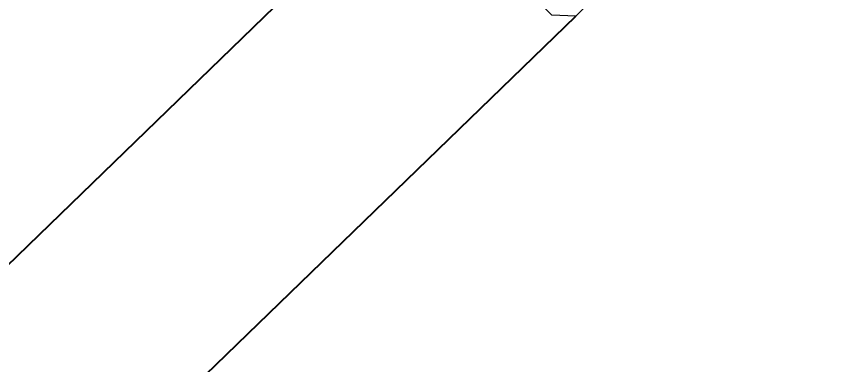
# Model space of a CAD drawing. Header units: millimetres. Extents: x -8428662 to 9409114, y 0 to 249028.
# Drawn here: x -189591.8 to -189518.7, y 109637.1 to 109668.6 of the extents above; entities that cross this region are included whole.
import ezdxf
from ezdxf import colors
from ezdxf.entities.mleader import LeaderData, LeaderLine
from ezdxf.math import Vec2, Vec3

# ---------------------------------------------------------------- set-up
doc = ezdxf.new("R2010")
doc.units = ezdxf.units.MM
doc.header["$MEASUREMENT"] = 0
doc.layers.get('0').update_dxf_attribs({"color": 250, "lineweight": 9})
for name, color, linetype, lineweight in [('_АР ТЕКСТ', 250, 'Continuous', 25), ('АР_Отметки', 250, 'Continuous', 15), ('АР_Перегородки витражные', 152, 'Continuous', 13), ('АР_Подоконники', 163, 'Continuous', 9), ('АР_Размеры дверей', 15, 'Continuous', 0), ('АР_Сущ Несущая стена', 216, 'Continuous', 30)]:
    doc.layers.add(name, color=color, linetype=linetype, lineweight=lineweight)
doc.layers.add('Тонкая', color=7, linetype='Continuous')
doc.styles.add('ISOCPEUR', font='isocpeur.ttf', dxfattribs={"width": 0.7})

# ---------------------------------------------------------------- blocks, each defined once
blk = doc.blocks.new('_DotSmall')
at = {"color": 0, "linetype": 'ByBlock', "const_width": 0.5}
blk.add_lwpolyline([(-0.0625, 0, 1), (0.0625, 0, 1)], format="xyb", close=True, dxfattribs=at)
blk = doc.blocks.new('стойка витр.')
at = {"lineweight": 0, "ltscale": 100, "transparency": 33554687}
blk.add_lwpolyline([(-91.4479567084054, -1.960141251613095), (-69.79711318280897, -59.05493725829001), (-67.79633972485317, -59.86096016635565), (-55.14222276612418, -55.06240889040782), (-55.17360051473952, -54.29197395897063), (-58.74284135404741, -53.81994964957266), (-59.49761640312499, -54.23655585793313), (-60.24856024209294, -55.69488708899735), (-65.37859903858043, -57.64024244590109), (-65.73629895772319, -57.38465222291416), (-66.6008891230158, -55.10466719327087), (-67.02936398953898, -55.00637070929224), (-67.71337109521846, -55.26575215648336), (-67.85490698204376, -55.58020167878567), (-66.99031681675115, -57.86018670842168), (-67.20262765098596, -58.33192996972502), (-68.22862381348386, -58.72099664351117), (-68.58632373265573, -58.46540642052423), (-90.15068845250062, -1.598661102303595)], dxfattribs=at)
blk = doc.blocks.new('A$Cf7573d2c')
at = {"layer": 'АР_Перегородки витражные', "rotation": 80.28340479355269}
blk.add_blockref('стойка витр.', (29.17858439369593, -60.01344902928395), dxfattribs=at)
blk = doc.blocks.new('A$Cd39b9c29')
at = {"color": 5, "ltscale": 150}
for p, q in [((2737.194348775665, -4824.668904606078), (4710.734972454258, -2905.506042351364)), ((2748.209471335518, -4839.881630952616), (4716.914236943121, -2926.792346341535))]:
    blk.add_line(p, q, dxfattribs=at)
at = {"color": 241, "ltscale": 100, "true_color": 0xf7abae, "xscale": -1, "rotation": 55.74238624617955}
blk.add_blockref('A$Cf7573d2c', (4644.773496303824, -2786.183340854594), dxfattribs=at)
blk = doc.blocks.new('A$Cec9b444d')
at = {"layer": 'Тонкая', "ltscale": 100, "rotation": 359.8999999999999}
blk.add_blockref('A$Cd39b9c29', (-19.13216614062549, 2.909131854816223), dxfattribs=at)

msp = doc.modelspace()

# ---------------------------------------------------------------- linework, layer by layer
at = {"layer": 'АР_Подоконники', "ltscale": 100}
msp.add_arc((-197115.7542506705, 115490.9179209339), 8940.172386791677, 271.6912536695478, 356.3290814001832, dxfattribs=at)
at = {"layer": 'АР_Сущ Несущая стена', "lineweight": 18, "ltscale": 100}
for centre, radius, start, end in [((-197116.3547424845, 115484.5892881857), 9778.654617052323, 272.5925479651556, 356.6353913736798), ((-197124.0221649795, 115502.5789153872), 9144.28346907419, 272.8206375183279, 356.2887310665694)]:
    msp.add_arc(centre, radius, start, end, dxfattribs=at)

# ---------------------------------------------------------------- block references
at = {"layer": 'АР_Размеры дверей', "ltscale": 100}
msp.add_blockref('A$Cec9b444d', (-194233.915110983, 112600.6824583525), dxfattribs=at)

# ---------------------------------------------------------------- leaders
at = {"layer": '_АР ТЕКСТ'}
ml = msp.add_multileader_mtext('Standard', dxfattribs=at)
ml.set_content('{\\W0.8;-2,550}', color=256, style='ISOCPEUR')
ml.set_leader_properties(color=256, linetype='Continuous', lineweight=-1)
ml.set_arrow_properties(name='DOTSMALL')
ml.build(insert=Vec2(0, 0))
ml.multileader.update_dxf_attribs({"has_text_frame": 1, "text_left_attachment_type": 4, "text_right_attachment_type": 4, "dogleg_length": 100, "arrow_head_size": 180})
ctx = ml.context
ctx.base_point, ctx.char_height, ctx.arrow_head_size, ctx.landing_gap_size, ctx.plane_origin = Vec3(-648899.2115489783, 123943.2638625839, -1.961751612303354), 250, 180, 50, Vec3(-648418.878185545, 121699.245469789, -1.961751612303354)
ctx.left_attachment, ctx.right_attachment = 4, 4
notes = []
notes.append((ctx, [(0, (0, 0, 0), (0, 0), (1, 0), 1, [])]))
ctx.mtext.insert, ctx.mtext.width, ctx.mtext.defined_height, ctx.mtext.line_spacing_style, ctx.mtext.flow_direction = Vec3(-648849.2115489783, 124276.5971959173, -1.961751612303354), 801.0864057841361, 330.709552927064, 2, 5
ml = msp.add_multileader_mtext('Standard', dxfattribs=at)
ml.set_content('{\\W0.8;-2,550}', color=256, style='ISOCPEUR')
ml.set_leader_properties(color=256, linetype='Continuous', lineweight=-1)
ml.set_arrow_properties(name='DOTSMALL')
ml.build(insert=Vec2(0, 0))
ml.multileader.update_dxf_attribs({"has_text_frame": 1, "text_left_attachment_type": 4, "text_right_attachment_type": 4, "dogleg_length": 100, "arrow_head_size": 180})
ctx = ml.context
ctx.base_point, ctx.char_height, ctx.arrow_head_size, ctx.landing_gap_size, ctx.plane_origin = Vec3(-307521.5639566672, 123917.1008524875, -1.961751612303354), 250, 180, 50, Vec3(-307041.2305932338, 121673.0824596926, -1.961751612303354)
ctx.left_attachment, ctx.right_attachment = 4, 4
notes.append((ctx, [(0, (0, 0, 0), (0, 0), (1, 0), 1, [])]))
ctx.mtext.insert, ctx.mtext.width, ctx.mtext.defined_height, ctx.mtext.line_spacing_style, ctx.mtext.flow_direction = Vec3(-307471.5639566672, 124250.4341858209, -1.961751612303354), 801.0864057841361, 330.709552927064, 2, 5
ml = msp.add_multileader_mtext('Standard', dxfattribs=at)
ml.set_content('{\\W0.8;-2,550}', color=256, style='ISOCPEUR')
ml.set_leader_properties(color=256, linetype='Continuous', lineweight=-1)
ml.set_arrow_properties(name='DOTSMALL')
ml.build(insert=Vec2(0, 0))
ml.multileader.update_dxf_attribs({"has_text_frame": 1, "text_left_attachment_type": 4, "text_right_attachment_type": 4, "dogleg_length": 100, "arrow_head_size": 180})
ctx = ml.context
ctx.base_point, ctx.char_height, ctx.arrow_head_size, ctx.landing_gap_size, ctx.plane_origin = Vec3(-660859.4041351055, 120073.2763382189, -1.961751612303354), 250, 180, 50, Vec3(-660379.0707716722, 117829.2579454239, -1.961751612303354)
ctx.left_attachment, ctx.right_attachment = 4, 4
notes.append((ctx, [(0, (0, 0, 0), (0, 0), (1, 0), 1, [])]))
ctx.mtext.insert, ctx.mtext.width, ctx.mtext.defined_height, ctx.mtext.line_spacing_style, ctx.mtext.flow_direction = Vec3(-660809.4041351055, 120406.6096715522, -1.961751612303354), 801.0864057841361, 330.709552927064, 2, 5
ml = msp.add_multileader_mtext('Standard', dxfattribs=at)
ml.set_content('{\\W0.8;-2,550}', color=256, style='ISOCPEUR')
ml.set_leader_properties(color=256, linetype='Continuous', lineweight=-1)
ml.set_arrow_properties(name='DOTSMALL')
ml.build(insert=Vec2(0, 0))
ml.multileader.update_dxf_attribs({"has_text_frame": 1, "text_left_attachment_type": 4, "text_right_attachment_type": 4, "dogleg_length": 100, "arrow_head_size": 180})
ctx = ml.context
ctx.base_point, ctx.char_height, ctx.arrow_head_size, ctx.landing_gap_size, ctx.plane_origin = Vec3(-319481.7565427944, 120047.1133281225, -1.961751612303354), 250, 180, 50, Vec3(-319001.423179361, 117803.0949353275, -1.961751612303354)
ctx.left_attachment, ctx.right_attachment = 4, 4
notes.append((ctx, [(0, (0, 0, 0), (0, 0), (1, 0), 1, [])]))
ctx.mtext.insert, ctx.mtext.width, ctx.mtext.defined_height, ctx.mtext.line_spacing_style, ctx.mtext.flow_direction = Vec3(-319431.7565427944, 120380.4466614558, -1.961751612303354), 801.0864057841361, 330.709552927064, 2, 5
at = {"layer": 'АР_Отметки'}
ml = msp.add_multileader_mtext('Standard', dxfattribs=at)
ml.set_content('%%P0,000', color=256, style='ISOCPEUR')
ml.set_leader_properties(color=256, linetype='Continuous', lineweight=-1)
ml.set_arrow_properties(name='DOTSMALL')
ml.build(insert=Vec2(0, 0))
ml.multileader.update_dxf_attribs({"has_text_frame": 1, "text_left_attachment_type": 4, "text_right_attachment_type": 4, "dogleg_length": 100, "arrow_head_size": 180})
ctx = ml.context
ctx.base_point, ctx.char_height, ctx.arrow_head_size, ctx.landing_gap_size, ctx.plane_origin = Vec3(-195756.5539536524, 128483.8249865545, -0.1595442850443263), 250, 180, 50, Vec3(-198827.6356693176, 126894.2764455226, -0.1595442850443263)
ctx.left_attachment, ctx.right_attachment = 4, 4
notes.append((ctx, [(0, (0, 0, 0), (0, 0), (1, 0), 1, [])]))
ctx.mtext.insert, ctx.mtext.width, ctx.mtext.line_spacing_style, ctx.mtext.flow_direction = Vec3(-195706.5539536524, 128817.1583198878, -0.1595442850443263), 852.6970314602484, 2, 5
ml = msp.add_multileader_mtext('Standard', dxfattribs=at)
ml.set_content('{\\W0.8;-2,250}', color=256, style='ISOCPEUR')
ml.set_leader_properties(color=256, linetype='Continuous', lineweight=-1)
ml.set_arrow_properties(name='DOTSMALL')
ml.build(insert=Vec2(0, 0))
ml.multileader.update_dxf_attribs({"has_text_frame": 1, "text_left_attachment_type": 4, "text_right_attachment_type": 4, "dogleg_length": 100, "arrow_head_size": 180})
ctx = ml.context
ctx.base_point, ctx.char_height, ctx.arrow_head_size, ctx.landing_gap_size, ctx.plane_origin = Vec3(-643357.0085543207, 128352.8588700729), 250, 180, 50, Vec3(-642978.9253629129, 126878.8351738673)
ctx.left_attachment, ctx.right_attachment = 4, 4
notes.append((ctx, [(0, (0, 0, 0), (0, 0), (1, 0), 1, [])]))
ctx.mtext.insert, ctx.mtext.width, ctx.mtext.defined_height, ctx.mtext.line_spacing_style, ctx.mtext.flow_direction = Vec3(-643307.0085543207, 128686.1922034062), 769.9889591111103, 343.8884462512117, 2, 5
ml = msp.add_multileader_mtext('Standard', dxfattribs=at)
ml.set_content('{\\W0.8;-2,250}', color=256, style='ISOCPEUR')
ml.set_leader_properties(color=256, linetype='Continuous', lineweight=-1)
ml.set_arrow_properties(name='DOTSMALL')
ml.build(insert=Vec2(0, 0))
ml.multileader.update_dxf_attribs({"has_text_frame": 1, "text_left_attachment_type": 4, "text_right_attachment_type": 4, "dogleg_length": 100, "arrow_head_size": 180})
ctx = ml.context
ctx.base_point, ctx.char_height, ctx.arrow_head_size, ctx.landing_gap_size, ctx.plane_origin = Vec3(-301979.3609620095, 128326.6958599765), 250, 180, 50, Vec3(-301601.2777706017, 126852.6721637709)
ctx.left_attachment, ctx.right_attachment = 4, 4
notes.append((ctx, [(0, (0, 0, 0), (0, 0), (1, 0), 1, [])]))
ctx.mtext.insert, ctx.mtext.width, ctx.mtext.defined_height, ctx.mtext.line_spacing_style, ctx.mtext.flow_direction = Vec3(-301929.3609620095, 128660.0291933098), 769.9889591111103, 343.8884462512117, 2, 5
ml = msp.add_multileader_mtext('Standard', dxfattribs=at)
ml.set_content('0,000', color=256, style='ISOCPEUR')
ml.set_leader_properties(color=256, linetype='Continuous', lineweight=-1)
ml.set_arrow_properties(name='DOTSMALL')
ml.build(insert=Vec2(0, 0))
ml.multileader.update_dxf_attribs({"has_text_frame": 1, "text_left_attachment_type": 4, "text_right_attachment_type": 4, "dogleg_length": 100, "arrow_head_size": 180})
ctx = ml.context
ctx.base_point, ctx.char_height, ctx.arrow_head_size, ctx.landing_gap_size, ctx.plane_origin = Vec3(-202684.2395502269, 121780.8524941115, -0.1595442850443263), 250, 180, 50, Vec3(-205755.3212658922, 120191.3039530797, -0.1595442850443263)
ctx.left_attachment, ctx.right_attachment = 4, 4
notes.append((ctx, [(0, (0, 0, 0), (0, 0), (1, 0), 1, [])]))
ctx.mtext.insert, ctx.mtext.width, ctx.mtext.line_spacing_style, ctx.mtext.flow_direction = Vec3(-202634.2395502269, 122114.1858274449, -0.1595442850443263), 852.6970314602484, 2, 5
ml = msp.add_multileader_mtext('Standard', dxfattribs=at)
ml.set_content('{\\W0.8;-2,250}', color=256, style='ISOCPEUR')
ml.set_leader_properties(color=256, linetype='Continuous', lineweight=-1)
ml.set_arrow_properties(name='DOTSMALL')
ml.build(insert=Vec2(0, 0))
ml.multileader.update_dxf_attribs({"has_text_frame": 1, "text_left_attachment_type": 4, "text_right_attachment_type": 4, "dogleg_length": 100, "arrow_head_size": 180})
ctx = ml.context
ctx.base_point, ctx.char_height, ctx.arrow_head_size, ctx.landing_gap_size, ctx.plane_origin = Vec3(-644429.1857169111, 120267.0421383413, 1.149675994230903e-08), 250, 180, 50, Vec3(-649087.6946519411, 116414.7346247101, 1.149675994230903e-08)
ctx.left_attachment, ctx.right_attachment = 4, 4
notes.append((ctx, [(0, (0, 0, 0), (0, 0), (1, 0), 1, [])]))
ctx.mtext.insert, ctx.mtext.width, ctx.mtext.defined_height, ctx.mtext.line_spacing_style, ctx.mtext.flow_direction = Vec3(-644379.1857169111, 120600.3754716746, 1.149675994230903e-08), 769.9889591111103, 343.8884462512117, 2, 5
ml = msp.add_multileader_mtext('Standard', dxfattribs=at)
ml.set_content('{\\W0.8;-2,250}', color=256, style='ISOCPEUR')
ml.set_leader_properties(color=256, linetype='Continuous', lineweight=-1)
ml.set_arrow_properties(name='DOTSMALL')
ml.build(insert=Vec2(0, 0))
ml.multileader.update_dxf_attribs({"has_text_frame": 1, "text_left_attachment_type": 4, "text_right_attachment_type": 4, "dogleg_length": 100, "arrow_head_size": 180})
ctx = ml.context
ctx.base_point, ctx.char_height, ctx.arrow_head_size, ctx.landing_gap_size, ctx.plane_origin = Vec3(-303051.5381246, 120240.8791282449, 1.149675994230903e-08), 250, 180, 50, Vec3(-307710.04705963, 116388.5716146137, 1.149675994230903e-08)
ctx.left_attachment, ctx.right_attachment = 4, 4
notes.append((ctx, [(0, (0, 0, 0), (0, 0), (1, 0), 1, [])]))
ctx.mtext.insert, ctx.mtext.width, ctx.mtext.defined_height, ctx.mtext.line_spacing_style, ctx.mtext.flow_direction = Vec3(-303001.5381246, 120574.2124615782, 1.149675994230903e-08), 769.9889591111103, 343.8884462512117, 2, 5
ml = msp.add_multileader_mtext('Standard', dxfattribs=at)
ml.set_content('{\\W0.8;-2,250}', color=256, style='ISOCPEUR')
ml.set_leader_properties(color=256, linetype='Continuous', lineweight=-1)
ml.set_arrow_properties(name='DOTSMALL')
ml.build(insert=Vec2(0, 0))
ml.multileader.update_dxf_attribs({"has_text_frame": 1, "text_left_attachment_type": 4, "text_right_attachment_type": 4, "dogleg_length": 100, "arrow_head_size": 180})
ctx = ml.context
ctx.base_point, ctx.char_height, ctx.arrow_head_size, ctx.landing_gap_size, ctx.plane_origin = Vec3(-682250.8892585913, 116985.8569053825, 1.149675994230903e-08), 250, 180, 50, Vec3(-683297.3528857331, 115928.762695511, 1.149675994230903e-08)
ctx.left_attachment, ctx.right_attachment = 4, 4
notes.append((ctx, [(0, (0, 0, 0), (0, 0), (1, 0), 1, [])]))
ctx.mtext.insert, ctx.mtext.width, ctx.mtext.defined_height, ctx.mtext.line_spacing_style, ctx.mtext.flow_direction = Vec3(-682200.8892585913, 117319.1902387158, 1.149675994230903e-08), 769.9889591111103, 343.8884462512117, 2, 5
ml = msp.add_multileader_mtext('Standard', dxfattribs=at)
ml.set_content('{\\W0.8;-2,250}', color=256, style='ISOCPEUR')
ml.set_leader_properties(color=256, linetype='Continuous', lineweight=-1)
ml.set_arrow_properties(name='DOTSMALL')
ml.build(insert=Vec2(0, 0))
ml.multileader.update_dxf_attribs({"has_text_frame": 1, "text_left_attachment_type": 4, "text_right_attachment_type": 4, "dogleg_length": 100, "arrow_head_size": 180})
ctx = ml.context
ctx.base_point, ctx.char_height, ctx.arrow_head_size, ctx.landing_gap_size, ctx.plane_origin = Vec3(-340873.2416662802, 116959.6938952861, 1.149675994230903e-08), 250, 180, 50, Vec3(-341919.7052934219, 115902.5996854146, 1.149675994230903e-08)
ctx.left_attachment, ctx.right_attachment = 4, 4
notes.append((ctx, [(0, (0, 0, 0), (0, 0), (1, 0), 1, [])]))
ctx.mtext.insert, ctx.mtext.width, ctx.mtext.defined_height, ctx.mtext.line_spacing_style, ctx.mtext.flow_direction = Vec3(-340823.2416662802, 117293.0272286194, 1.149675994230903e-08), 769.9889591111103, 343.8884462512117, 2, 5
ml = msp.add_multileader_mtext('Standard', dxfattribs=at)
ml.set_content('{\\W0.8;-2,650}', color=256, style='ISOCPEUR')
ml.set_leader_properties(color=256, linetype='Continuous', lineweight=-1)
ml.set_arrow_properties(name='DOTSMALL')
ml.build(insert=Vec2(0, 0))
ml.multileader.update_dxf_attribs({"has_text_frame": 1, "text_left_attachment_type": 4, "text_right_attachment_type": 4, "dogleg_length": 100, "arrow_head_size": 180})
ctx = ml.context
ctx.base_point, ctx.char_height, ctx.arrow_head_size, ctx.landing_gap_size, ctx.plane_origin = Vec3(-648262.8892585913, 114233.6666666667), 250, 180, 50, Vec3(-648459.6456229616, 112502.8541723344)
ctx.left_attachment, ctx.right_attachment = 4, 4
notes.append((ctx, [(0, (0, 0, 0), (0, 0), (1, 0), 1, [])]))
ctx.mtext.insert, ctx.mtext.width, ctx.mtext.defined_height, ctx.mtext.line_spacing_style, ctx.mtext.flow_direction = Vec3(-648212.8892585913, 114567), 881.1857792269554, 430.9869369475685, 2, 5
ml = msp.add_multileader_mtext('Standard', dxfattribs=at)
ml.set_content('{\\W0.8;-2,650}', color=256, style='ISOCPEUR')
ml.set_leader_properties(color=256, linetype='Continuous', lineweight=-1)
ml.set_arrow_properties(name='DOTSMALL')
ml.build(insert=Vec2(0, 0))
ml.multileader.update_dxf_attribs({"has_text_frame": 1, "text_left_attachment_type": 4, "text_right_attachment_type": 4, "dogleg_length": 100, "arrow_head_size": 180})
ctx = ml.context
ctx.base_point, ctx.char_height, ctx.arrow_head_size, ctx.landing_gap_size, ctx.plane_origin = Vec3(-306885.2416662802, 114207.5036565703), 250, 180, 50, Vec3(-307081.9980306504, 112476.691162238)
ctx.left_attachment, ctx.right_attachment = 4, 4
notes.append((ctx, [(0, (0, 0, 0), (0, 0), (1, 0), 1, [])]))
ctx.mtext.insert, ctx.mtext.width, ctx.mtext.defined_height, ctx.mtext.line_spacing_style, ctx.mtext.flow_direction = Vec3(-306835.2416662802, 114540.8369899036), 881.1857792269554, 430.9869369475685, 2, 5
for ctx, leaders in notes:
    for number, flags, end, landing, length, lines in leaders:
        leader = LeaderData()
        leader.index, (leader.has_last_leader_line, leader.has_dogleg_vector, leader.attachment_direction) = number, flags
        leader.last_leader_point, leader.dogleg_vector, leader.dogleg_length = Vec3(end), Vec3(landing), length
        for number, points, colour, breaks in lines:
            line = LeaderLine()
            line.index, line.vertices, line.color, line.breaks = number, Vec3.list(points), colors.encode_raw_color(colour), breaks
            leader.lines.append(line)
        ctx.leaders.append(leader)

doc.saveas('drawing.dxf')
